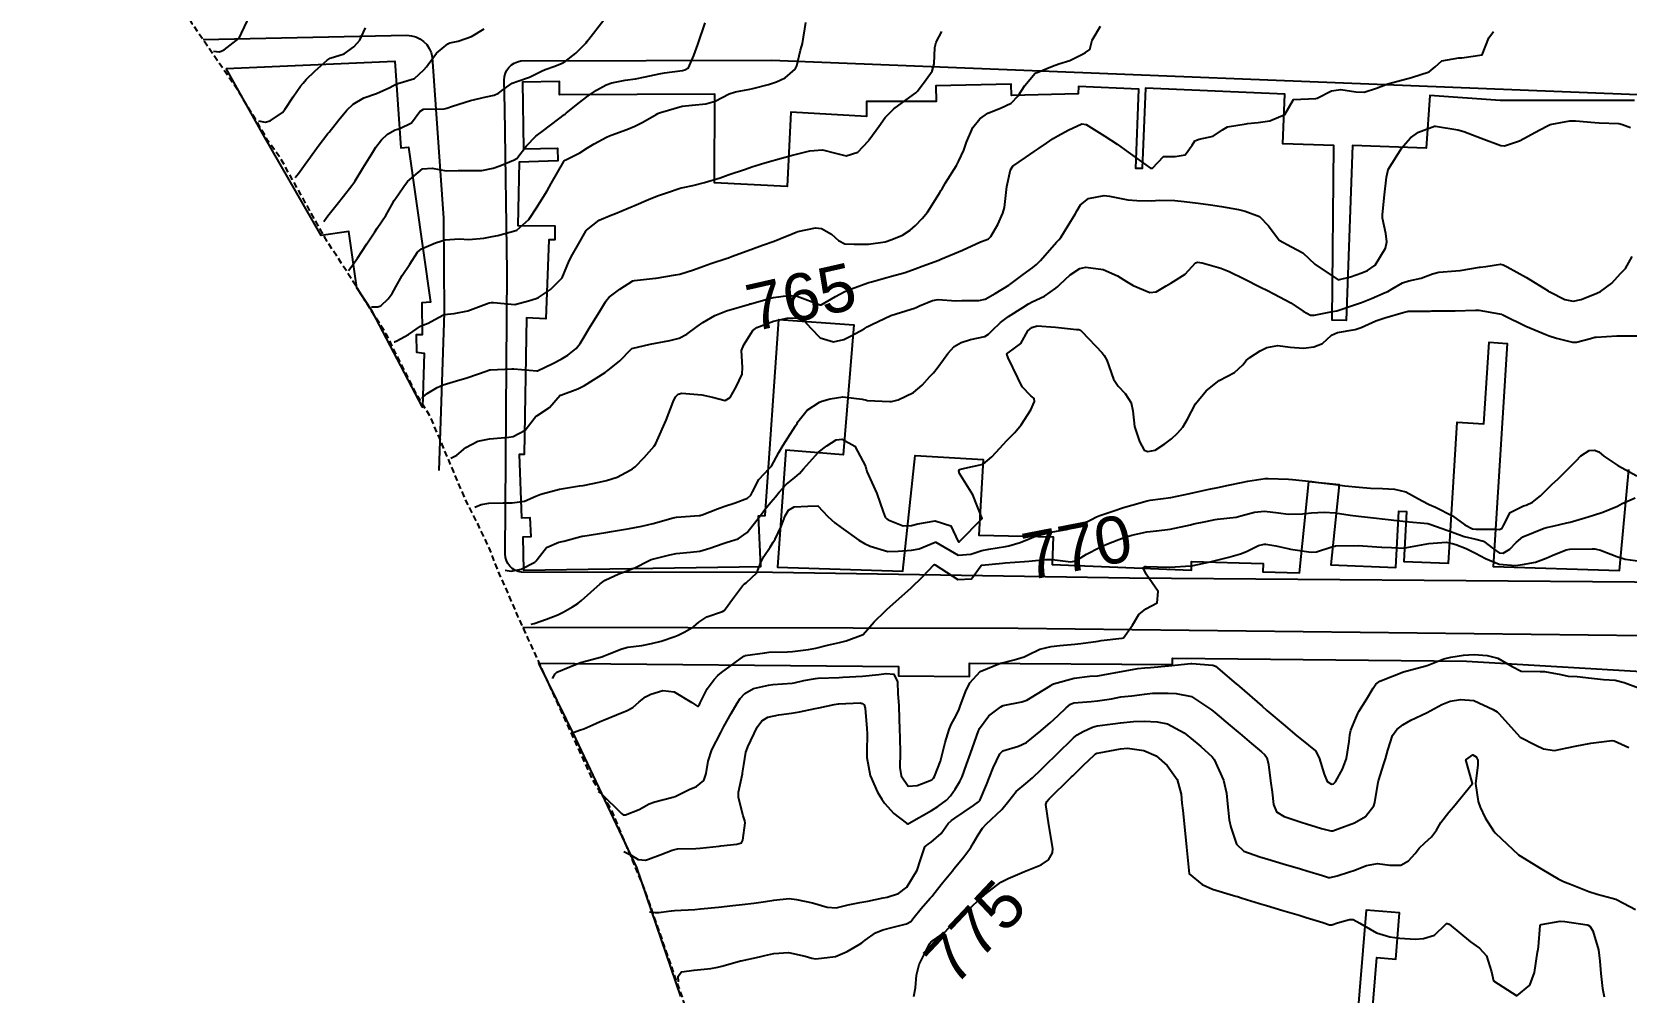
# Model space of a CAD drawing. Header units: metres. Extents: x 318500 to 325275, y 7408834 to 7428799.
# Drawn here: x 321000 to 321135.6, y 7409181.8 to 7409263.5 of the extents above; entities that cross this region are included whole.
import ezdxf
from ezdxf.enums import TextEntityAlignment as Align

# ---------------------------------------------------------------- set-up
doc = ezdxf.new("R2010")
doc.units = ezdxf.units.M
doc.header["$MEASUREMENT"] = 0
doc.linetypes.add('DASHED', pattern=[0.75, 0.5, -0.25])
for name, color, linetype in [('Cotas', 45, 'Continuous'), ('Curvas de Nivel 1m', 11, 'Continuous'), ('Curvas de Nivel 5m', 15, 'Continuous'), ('Edificações', 30, 'Continuous'), ('Vias Primárias', 230, 'Continuous')]:
    doc.layers.add(name, color=color, linetype=linetype)
doc.layers.add('Área', color=255, linetype='DASHED', plot=False)
doc.styles.add('ARIAL', font='arial.ttf')

msp = doc.modelspace()

# ---------------------------------------------------------------- linework, layer by layer
at = {"layer": 'Curvas de Nivel 1m', "flags": 128}
for points, elevation in [([(321015.45, 7409261.83), (321015.96, 7409261.77), (321016.36, 7409261.95), (321017.39, 7409262.74), (321017.5, 7409262.82), (321017.62, 7409262.93), (321017.84, 7409263.37), (321018.56, 7409264.91)], 757), ([(321026.94, 7409243.17), (321027.13, 7409243.43), (321027.7, 7409244.23), (321028.07, 7409244.78), (321028.49, 7409245.44), (321029.17, 7409246.46), (321029.38, 7409246.77), (321030.1, 7409247.84), (321030.61, 7409248.75), (321030.83, 7409249.12), (321031.21, 7409249.69), (321031.64, 7409250.31), (321031.94, 7409250.73), (321033.24, 7409251.83), (321034.06, 7409251.88), (321035.24, 7409251.65), (321036.25, 7409251.69), (321037.24, 7409251.68), (321038.27, 7409251.67), (321039.24, 7409251.89), (321039.8, 7409252.07), (321041.12, 7409252.61), (321041.21, 7409252.66), (321041.25, 7409252.69), (321042.08, 7409253.79), (321042.86, 7409254.59), (321043.09, 7409254.77), (321043.29, 7409254.91), (321044.23, 7409255.63), (321045.31, 7409256.43), (321045.38, 7409256.48), (321045.46, 7409256.55), (321046.48, 7409257.38), (321047.32, 7409258.02), (321048.03, 7409258.52), (321048.86, 7409258.98), (321049.34, 7409259.14), (321050.47, 7409259.36), (321051.35, 7409259.49), (321052.17, 7409259.64), (321053.35, 7409259.89), (321053.82, 7409259.98), (321055.36, 7409260.2), (321055.54, 7409260.24), (321055.86, 7409260.41), (321056.32, 7409261.46), (321056.66, 7409262.4), (321057.27, 7409264.25)], 761), ([(321028.88, 7409240.08), (321029.43, 7409240.07), (321029.68, 7409240.17), (321030.3, 7409240.75), (321030.64, 7409241.2), (321031.11, 7409242.04), (321031.36, 7409242.5), (321031.51, 7409242.73), (321032.16, 7409243.7), (321032.81, 7409244.72), (321033.15, 7409245.01), (321034.34, 7409245.51), (321035.16, 7409245.78), (321036.36, 7409245.87), (321037.16, 7409245.81), (321038.44, 7409245.92), (321039.16, 7409246.06), (321039.63, 7409246.16), (321041.17, 7409246.57), (321041.25, 7409246.61), (321042.27, 7409247.5), (321042.99, 7409248.58), (321043.06, 7409248.72), (321043.21, 7409248.96), (321043.83, 7409249.96), (321044.18, 7409250.57), (321045.25, 7409252.45), (321045.29, 7409252.51), (321045.36, 7409252.55), (321046.62, 7409253.18), (321047.27, 7409253.6), (321047.84, 7409253.96), (321048.89, 7409254.51), (321049.15, 7409254.63), (321049.28, 7409254.68), (321050.61, 7409255.16), (321051.29, 7409255.44), (321051.98, 7409255.78), (321053.12, 7409256.45), (321053.24, 7409256.52), (321053.31, 7409256.55), (321053.48, 7409256.61), (321055.32, 7409257.14), (321056.16, 7409257.25), (321057.32, 7409257.34), (321058.14, 7409257.57), (321059.33, 7409258.19), (321059.85, 7409258.36), (321061.08, 7409258.6), (321061.33, 7409258.65), (321062.66, 7409259), (321063.34, 7409259.22), (321064.08, 7409259.57), (321064.92, 7409260.29), (321065.07, 7409260.59), (321065.38, 7409261.92), (321065.47, 7409262.2), (321065.5, 7409262.29), (321065.57, 7409262.47), (321065.83, 7409264.28)], 762), ([(321033.19, 7409232.29), (321033.28, 7409232.42), (321033.64, 7409232.7), (321034.47, 7409233.22), (321035, 7409233.45), (321036.11, 7409233.79), (321037, 7409234.05), (321038.74, 7409234.63), (321038.94, 7409234.71), (321039.01, 7409234.72), (321040.82, 7409234.8), (321041.01, 7409234.8), (321042.97, 7409234.62), (321043.01, 7409234.63), (321044.33, 7409235.25), (321045.03, 7409235.62), (321045.6, 7409235.97), (321046.3, 7409236.54), (321046.63, 7409236.95), (321047.06, 7409237.66), (321047.39, 7409238.2), (321047.58, 7409238.52), (321048.36, 7409239.79), (321048.79, 7409240.5), (321048.91, 7409240.68), (321049.1, 7409240.89), (321050.01, 7409241.58), (321051.12, 7409242.28), (321051.26, 7409242.33), (321052.54, 7409242.46), (321053.06, 7409242.51), (321053.12, 7409242.52), (321054.76, 7409242.79), (321055.13, 7409242.87), (321056.29, 7409243.24), (321057.14, 7409243.54), (321057.76, 7409243.76), (321059.15, 7409244.23), (321059.25, 7409244.26), (321059.53, 7409244.36), (321061.16, 7409244.96), (321062.15, 7409245.32), (321063.16, 7409245.67), (321063.62, 7409245.85), (321064.68, 7409246.29), (321065.02, 7409246.44), (321065.17, 7409246.48), (321066.65, 7409246.8), (321067.18, 7409246.75), (321068.02, 7409246.25), (321068.63, 7409245.71), (321069.16, 7409245.44), (321069.96, 7409245.42), (321071.16, 7409245.41), (321072.59, 7409245.62), (321073.17, 7409245.8), (321074.05, 7409246.17), (321074.73, 7409246.6), (321075.18, 7409247.01), (321075.75, 7409247.59), (321076.18, 7409248.14), (321076.58, 7409248.76), (321077.23, 7409249.8), (321077.35, 7409250), (321077.43, 7409250.13), (321077.73, 7409250.62), (321078.65, 7409252.11), (321078.86, 7409252.5), (321079.27, 7409253.42), (321079.45, 7409253.92), (321079.51, 7409254.1), (321080.04, 7409255.34), (321080.64, 7409256.08), (321081.31, 7409256.56), (321082.39, 7409256.99), (321083.32, 7409257.41), (321083.89, 7409258.04), (321084.47, 7409258.9), (321085.36, 7409259.96), (321085.4, 7409259.98), (321085.52, 7409260.02), (321086.82, 7409260.55), (321087.37, 7409260.74), (321088.31, 7409261.04), (321089.38, 7409261.58), (321089.63, 7409261.72), (321089.99, 7409261.96), (321090.21, 7409262.77), (321090.91, 7409263.95)], 764), ([(321019.29, 7409255.9), (321019.85, 7409255.78), (321020.27, 7409255.91), (321021.31, 7409256.62), (321021.43, 7409256.75), (321021.51, 7409256.87), (321022.22, 7409257.96), (321022.86, 7409258.85), (321023.07, 7409259.12), (321023.34, 7409259.41), (321024.06, 7409260.13), (321024.86, 7409260.83), (321025.12, 7409261.07), (321025.37, 7409261.23), (321026.56, 7409261.61), (321027.38, 7409262.19), (321027.67, 7409262.51), (321027.89, 7409262.78), (321028.37, 7409263.82)], 758), ([(321022.41, 7409251.08), (321022.67, 7409251.42), (321023.24, 7409252.21), (321023.7, 7409252.84), (321024.36, 7409253.74), (321025.18, 7409254.82), (321025.22, 7409254.88), (321025.28, 7409254.95), (321026.12, 7409255.98), (321026.8, 7409256.8), (321027.32, 7409257.32), (321028.25, 7409257.85), (321029.32, 7409258.22), (321030.45, 7409258.75), (321031.02, 7409259.06), (321031.34, 7409259.14), (321032.56, 7409259.5), (321033.35, 7409260.23), (321033.56, 7409260.51), (321033.7, 7409260.71), (321034.42, 7409261.66), (321035.39, 7409262.46), (321035.55, 7409262.53), (321036.27, 7409262.68), (321037.39, 7409263.07), (321038.48, 7409263.73)], 759), ([(321030.81, 7409237.1), (321030.86, 7409237.1), (321031.05, 7409237.19), (321032.05, 7409237.73), (321033.07, 7409238.42), (321033.25, 7409238.52), (321033.71, 7409238.7), (321034.6, 7409239.17), (321035.08, 7409239.42), (321035.92, 7409239.52), (321037.08, 7409239.73), (321038.89, 7409240.43), (321039.09, 7409240.46), (321039.28, 7409240.44), (321041.09, 7409240.28), (321042.26, 7409240.59), (321042.89, 7409240.79), (321043.09, 7409240.87), (321044.11, 7409241.56), (321045.12, 7409242.55), (321045.7, 7409243.99), (321045.98, 7409244.54), (321046.41, 7409245.28), (321047.12, 7409246.53), (321047.14, 7409246.56), (321047.17, 7409246.61), (321048.25, 7409247.45), (321049.19, 7409247.86), (321049.66, 7409248.03), (321050.74, 7409248.48), (321051.06, 7409248.62), (321051.2, 7409248.68), (321052.45, 7409249.22), (321053.22, 7409249.52), (321053.91, 7409249.75), (321055.23, 7409250.19), (321055.41, 7409250.24), (321056.23, 7409250.4), (321057.23, 7409250.65), (321058.55, 7409251.06), (321059.24, 7409251.3), (321060.7, 7409251.8), (321061.25, 7409251.98), (321062.36, 7409252.32), (321063.05, 7409252.52), (321063.25, 7409252.58), (321064.6, 7409252.96), (321065.26, 7409253.13), (321066.18, 7409253.36), (321067.27, 7409253.45), (321068.35, 7409253.16), (321069.26, 7409252.93), (321070.25, 7409253.23), (321071.18, 7409254.21), (321071.22, 7409254.27), (321071.28, 7409254.36), (321072.06, 7409255.43), (321072.6, 7409256.19), (321073.32, 7409256.92), (321075.01, 7409258.15), (321075.2, 7409258.29), (321075.33, 7409258.44), (321076.08, 7409259.41), (321076.58, 7409260.14), (321076.75, 7409260.76), (321076.81, 7409262.14), (321076.93, 7409262.6), (321077.4, 7409263.5)], 763), ([(321037.68, 7409223.02), (321038.23, 7409223.27), (321038.86, 7409223.38), (321040.08, 7409223.4), (321040.86, 7409223.4), (321041.92, 7409223.54), (321042.87, 7409223.96), (321043.3, 7409224.15), (321044.88, 7409224.55), (321046.58, 7409224.84), (321046.89, 7409224.88), (321048.25, 7409225.15), (321048.89, 7409225.3), (321049.8, 7409225.59), (321050.91, 7409226.17), (321051.09, 7409226.29), (321051.31, 7409226.47), (321052.1, 7409227.27), (321052.93, 7409228.21), (321053.07, 7409228.45), (321053.19, 7409228.7), (321053.96, 7409230.44), (321054.55, 7409231.99), (321054.76, 7409232.42), (321054.99, 7409232.65), (321055.3, 7409232.73), (321056.99, 7409232.6), (321057.91, 7409232.38), (321058.99, 7409232.1), (321059.39, 7409232.36), (321059.9, 7409233.26), (321060.41, 7409234.35), (321060.45, 7409234.91), (321060.36, 7409236.35), (321060.56, 7409236.84), (321061.06, 7409237.6), (321061.33, 7409238.07), (321061.66, 7409238.33), (321063.08, 7409238.87), (321064.26, 7409239.12), (321065.08, 7409239.15), (321065.7, 7409238.9), (321066.26, 7409238.27), (321067.06, 7409237.44), (321068.18, 7409237.11), (321069.06, 7409237.3), (321069.69, 7409237.6), (321070.79, 7409238.21), (321070.97, 7409238.31), (321071.07, 7409238.37), (321071.45, 7409238.58), (321073.08, 7409239.35), (321074.81, 7409239.88), (321075.09, 7409239.95), (321075.23, 7409240.01), (321075.51, 7409240.15), (321076.61, 7409240.62), (321077.1, 7409240.7), (321078.61, 7409240.6), (321079.1, 7409240.61), (321080.56, 7409240.62), (321081.1, 7409240.73), (321081.95, 7409241.22), (321083.12, 7409241.92), (321083.2, 7409241.97), (321083.32, 7409242.05), (321084.34, 7409242.82), (321085.14, 7409243.42), (321085.47, 7409243.69), (321085.79, 7409244.01), (321087.17, 7409245.58), (321087.37, 7409245.79), (321087.54, 7409245.99), (321088.15, 7409247.01), (321088.74, 7409247.97), (321088.91, 7409248.27), (321089.21, 7409248.77), (321089.89, 7409249.29), (321091.22, 7409249.55), (321091.66, 7409249.5), (321093.22, 7409249.19), (321093.99, 7409249.13), (321095.22, 7409249.11), (321095.95, 7409249.15), (321097.22, 7409249.12), (321098.03, 7409249.03), (321099.22, 7409248.9), (321100.27, 7409248.76), (321101.21, 7409248.61), (321102.64, 7409248.35), (321103.21, 7409248.23), (321104.43, 7409247.76), (321105.19, 7409246.97), (321106.1, 7409245.74), (321107.16, 7409245.18), (321108.11, 7409244.67), (321109.15, 7409243.7), (321111.13, 7409242.38), (321112.17, 7409242.62), (321113.14, 7409242.97), (321113.62, 7409243.17), (321114.28, 7409243.63), (321115.16, 7409245.08), (321115.26, 7409245.62), (321115.18, 7409246.31), (321114.9, 7409247.62), (321114.89, 7409247.94), (321115.07, 7409249.62), (321115.24, 7409251.11), (321115.34, 7409251.62), (321115.39, 7409251.76), (321116.55, 7409253.6), (321116.87, 7409254.01), (321117.29, 7409254.45), (321117.95, 7409254.93), (321119.31, 7409255.45), (321119.41, 7409255.46), (321121.3, 7409255.15), (321121.83, 7409255), (321123.29, 7409254.44), (321124.97, 7409253.8), (321125.28, 7409253.78), (321126.56, 7409254.2), (321127.3, 7409254.59), (321127.85, 7409254.9), (321128.87, 7409255.44), (321129.16, 7409255.58), (321129.31, 7409255.63), (321130.84, 7409255.89), (321131.32, 7409255.9), (321132.95, 7409255.75), (321133.32, 7409255.72), (321135, 7409255.67), (321135.31, 7409255.59), (321135.99, 7409255.34)], 766), ([(321040.25, 7409217.68), (321040.78, 7409217.6), (321041.63, 7409217.75), (321042.8, 7409218.35), (321042.91, 7409218.46), (321042.98, 7409218.58), (321043.79, 7409219.59), (321044.82, 7409220.04), (321045.24, 7409220.13), (321046.69, 7409220.53), (321046.8, 7409220.56), (321046.83, 7409220.56), (321046.87, 7409220.57), (321048.83, 7409220.89), (321049.31, 7409220.97), (321050.84, 7409221.23), (321051.89, 7409221.41), (321052.84, 7409221.63), (321054.56, 7409222.13), (321054.85, 7409222.19), (321056.78, 7409222.33), (321056.85, 7409222.33), (321056.9, 7409222.34), (321057.03, 7409222.39), (321058.33, 7409222.9), (321058.86, 7409223.09), (321059.82, 7409223.4), (321060.87, 7409223.8), (321061.15, 7409224.06), (321061.31, 7409224.33), (321061.85, 7409225.38), (321062.73, 7409226.31), (321062.91, 7409226.53), (321063.55, 7409227.68), (321063.92, 7409228.3), (321064.3, 7409228.94), (321064.95, 7409229.95), (321065.09, 7409230.16), (321065.17, 7409230.29), (321065.96, 7409231.29), (321066.99, 7409231.97), (321067.19, 7409232.05), (321067.92, 7409232.25), (321068.99, 7409232.41), (321070.63, 7409232.21), (321070.99, 7409232.13), (321071.07, 7409232.12), (321072.99, 7409232.03), (321073.13, 7409232.03), (321073.69, 7409232.17), (321075, 7409232.79), (321075.73, 7409233.42), (321076.4, 7409234.14), (321076.69, 7409234.46), (321077.02, 7409234.87), (321077.55, 7409235.61), (321077.91, 7409236.12), (321078.47, 7409236.69), (321079.05, 7409237.04), (321079.85, 7409237.3), (321081.06, 7409237.54), (321081.38, 7409237.75), (321081.68, 7409238.06), (321082.4, 7409238.74), (321083.08, 7409239.25), (321084.29, 7409240.03), (321084.78, 7409240.33), (321085.1, 7409240.49), (321086.13, 7409240.98), (321087.12, 7409241.68), (321087.28, 7409241.82), (321087.46, 7409241.99), (321088.32, 7409242.79), (321089.14, 7409243.33), (321089.65, 7409243.45), (321091.14, 7409243.26), (321092.34, 7409242.71), (321093.12, 7409242.23), (321093.69, 7409241.9), (321095.11, 7409241.29), (321095.63, 7409241.36), (321096.5, 7409241.87), (321096.89, 7409242.1), (321097.13, 7409242.23), (321098.11, 7409242.87), (321099, 7409243.83), (321099.15, 7409243.89), (321099.56, 7409243.83), (321101.14, 7409243.37), (321101.86, 7409243.08), (321103.13, 7409242.45), (321104.52, 7409241.76), (321105.12, 7409241.46), (321105.66, 7409241.19), (321107.1, 7409240.41), (321108.16, 7409239.71), (321108.76, 7409239.38), (321109.09, 7409239.37), (321110.65, 7409239.68), (321111.01, 7409239.75), (321111.09, 7409239.77), (321112.51, 7409240.24), (321113.1, 7409240.45), (321113.96, 7409240.79), (321115.12, 7409241.29), (321115.34, 7409241.39), (321115.71, 7409241.61), (321116.59, 7409242.13), (321117.13, 7409242.3), (321118.19, 7409242.53), (321119.14, 7409242.89), (321119.68, 7409243.03), (321121.14, 7409243.14), (321121.5, 7409243.18), (321123.15, 7409243.44), (321123.22, 7409243.44), (321123.7, 7409243.5), (321124.95, 7409243.7), (321125.15, 7409243.65), (321125.49, 7409243.48), (321127.14, 7409242.56), (321128.99, 7409241.43), (321129.06, 7409241.38), (321129.12, 7409241.35), (321130.4, 7409240.7), (321131.11, 7409240.56), (321131.8, 7409240.71), (321133.12, 7409241.24), (321133.43, 7409241.38), (321134.41, 7409242.08), (321135.14, 7409242.91), (321135.36, 7409243.14), (321135.57, 7409243.34), (321136.13, 7409244.37)], 767), ([(321042.48, 7409213.07), (321042.73, 7409213.14), (321043.79, 7409213.51), (321044.74, 7409213.88), (321045.2, 7409214.09), (321045.99, 7409214.54), (321046.44, 7409214.84), (321046.76, 7409215.09), (321048.35, 7409216.51), (321048.58, 7409216.69), (321048.77, 7409216.82), (321049.92, 7409217.35), (321050.79, 7409217.66), (321051.36, 7409217.9), (321052.39, 7409218.45), (321052.69, 7409218.57), (321052.8, 7409218.6), (321054.26, 7409218.98), (321054.81, 7409219.09), (321056.02, 7409219.19), (321056.81, 7409219.3), (321057.66, 7409219.54), (321058.82, 7409219.93), (321059.15, 7409220.04), (321060.07, 7409220.35), (321060.84, 7409220.87), (321061.97, 7409222.32), (321062.34, 7409222.83), (321062.87, 7409223.47), (321063.26, 7409223.92), (321063.58, 7409224.3), (321064.19, 7409224.99), (321064.9, 7409225.57), (321065.3, 7409225.89), (321065.63, 7409226.28), (321066.92, 7409227.7), (321067.63, 7409228.25), (321068.42, 7409228.76), (321068.94, 7409228.83), (321070.01, 7409228.22), (321070.91, 7409226.51), (321070.98, 7409226.27), (321070.99, 7409226.21), (321071.04, 7409226.07), (321071.87, 7409224.2), (321072.41, 7409222.63), (321072.6, 7409222.18), (321072.72, 7409222.05), (321072.85, 7409221.96), (321074.13, 7409221.45), (321074.84, 7409221.46), (321075.37, 7409221.62), (321076.85, 7409221.87), (321078.17, 7409221.43), (321078.8, 7409220.1), (321078.83, 7409220.07), (321078.86, 7409220.07), (321078.92, 7409220.1), (321080.85, 7409222.07), (321080.05, 7409224.08), (321078.91, 7409225.9), (321078.86, 7409226.1), (321078.91, 7409226.23), (321079.1, 7409226.29), (321080.92, 7409226.7), (321081.67, 7409227.32), (321082.33, 7409228.06), (321082.63, 7409228.36), (321082.94, 7409228.69), (321083.61, 7409229.38), (321084.16, 7409230.03), (321084.98, 7409231.3), (321085.29, 7409232.02), (321085.26, 7409232.29), (321084.99, 7409232.5), (321084.25, 7409233.28), (321083.88, 7409234.04), (321083.04, 7409235.75), (321082.95, 7409236.05), (321082.97, 7409236.12), (321083.04, 7409236.17), (321084.14, 7409236.95), (321084.74, 7409238.03), (321085.07, 7409238.33), (321085.52, 7409238.46), (321087.07, 7409238.35), (321088.88, 7409238.16), (321089.07, 7409238.15), (321089.2, 7409238.1), (321089.33, 7409237.97), (321091.04, 7409236.15), (321091.22, 7409235.94), (321091.44, 7409235.53), (321092, 7409233.93), (321092.42, 7409233.33), (321093, 7409232.7), (321093.51, 7409231.9), (321093.65, 7409231.23), (321093.79, 7409229.9), (321094.23, 7409228.61), (321094.63, 7409227.89), (321094.93, 7409227.76), (321095.57, 7409227.88), (321096.39, 7409228.41), (321096.95, 7409228.86), (321097.47, 7409229.33), (321097.91, 7409229.85), (321098.3, 7409230.51), (321098.99, 7409231.83), (321099.9, 7409232.92), (321101.01, 7409233.81), (321102.31, 7409234.5), (321103.03, 7409235.13), (321103.31, 7409235.5), (321103.6, 7409235.77), (321104.49, 7409236.32), (321105.05, 7409236.62), (321106, 7409236.8), (321107.05, 7409236.65), (321108.19, 7409236.57), (321109.05, 7409236.67), (321109.79, 7409236.95), (321110.57, 7409237.68), (321111.07, 7409237.88), (321112.57, 7409238.16), (321113.08, 7409238.33), (321114.33, 7409238.88), (321115.09, 7409239.13), (321116.65, 7409239.6), (321116.99, 7409239.69), (321117.09, 7409239.7), (321118.94, 7409239.72), (321119.09, 7409239.73), (321120.9, 7409239.74), (321121.09, 7409239.74), (321122.82, 7409239.79), (321123.09, 7409239.78), (321124.85, 7409239.49), (321125.04, 7409239.44), (321125.09, 7409239.43), (321125.2, 7409239.38), (321127.08, 7409238.42), (321128.79, 7409237.71), (321129.07, 7409237.62), (321129.7, 7409237.42), (321131.07, 7409237.07), (321131.4, 7409237.06), (321132.58, 7409237.38), (321132.96, 7409237.49), (321133.07, 7409237.51), (321134.83, 7409237.6), (321135.07, 7409237.61), (321136.79, 7409237.61)], 768), ([(321044.3, 7409208.46), (321044.51, 7409208.86), (321044.67, 7409209), (321045.75, 7409209.46), (321046.68, 7409209.81), (321048.49, 7409210.3), (321048.69, 7409210.37), (321048.98, 7409210.5), (321050.18, 7409210.99), (321050.7, 7409211.12), (321051.9, 7409211.26), (321052.7, 7409211.42), (321053.52, 7409211.63), (321054.71, 7409212.04), (321054.98, 7409212.15), (321055.54, 7409212.41), (321056.27, 7409212.86), (321056.73, 7409213.25), (321057.43, 7409213.69), (321058.75, 7409214.16), (321058.88, 7409214.24), (321059.01, 7409214.37), (321059.61, 7409215.21), (321060.45, 7409216.34), (321060.61, 7409216.5), (321060.77, 7409216.6), (321061.68, 7409217.43), (321062.01, 7409218.32), (321062.28, 7409218.84), (321062.82, 7409219.64), (321063.07, 7409220.06), (321063.22, 7409220.31), (321063.75, 7409221.39), (321064.08, 7409222.3), (321064.37, 7409222.79), (321064.86, 7409223.06), (321066.01, 7409223.13), (321066.86, 7409223.15), (321067.72, 7409222.25), (321068.3, 7409221.69), (321068.84, 7409221.31), (321070.36, 7409220.21), (321070.83, 7409219.94), (321071.32, 7409219.71), (321072.82, 7409219.25), (321073.7, 7409219.28), (321074.82, 7409219.38), (321075.47, 7409219.5), (321076.83, 7409220.06), (321076.91, 7409220.04), (321078.81, 7409218.95), (321079.87, 7409219.03), (321080.82, 7409219.34), (321081.42, 7409219.46), (321082.82, 7409219.69), (321083.12, 7409219.75), (321084.07, 7409220.03), (321084.83, 7409220.35), (321085.38, 7409220.56), (321086.84, 7409220.93), (321088, 7409221.13), (321088.84, 7409221.37), (321090.08, 7409221.95), (321090.57, 7409222.22), (321090.86, 7409222.32), (321092.05, 7409222.73), (321092.87, 7409222.99), (321093.58, 7409223.19), (321094.88, 7409223.56), (321095.14, 7409223.62), (321096.88, 7409223.86), (321098.52, 7409224.2), (321098.89, 7409224.28), (321100.15, 7409224.55), (321100.89, 7409224.7), (321101.79, 7409224.89), (321102.9, 7409225.12), (321103.44, 7409225.23), (321104.91, 7409225.46), (321105.18, 7409225.47), (321106.91, 7409225.4), (321107.24, 7409225.39), (321108.9, 7409225.21), (321109.45, 7409225.14), (321110.9, 7409224.95), (321111.7, 7409224.86), (321112.9, 7409224.73), (321113.87, 7409224.66), (321114.89, 7409224.62), (321115.93, 7409224.57), (321116.89, 7409224.35), (321118.27, 7409223.57), (321118.88, 7409223.25), (321119.4, 7409223.03), (321120.86, 7409222.29), (321121.91, 7409221.52), (321122.54, 7409221.2), (321122.85, 7409221.15), (321124.53, 7409221.17), (321124.85, 7409221.14), (321125.07, 7409221.25), (321125.2, 7409221.48), (321125.77, 7409222.57), (321126.88, 7409223.15), (321127.12, 7409223.21), (321127.67, 7409223.45), (321128.34, 7409223.99), (321128.9, 7409224.56), (321129.34, 7409224.98), (321129.8, 7409225.42), (321130.92, 7409226.52), (321131.36, 7409226.96), (321131.78, 7409227.39), (321132.48, 7409227.85), (321132.94, 7409227.87), (321133.3, 7409227.73), (321133.74, 7409227.37), (321134.93, 7409226.57), (321136.53, 7409225.71)], 769), ([(321048.16, 7409198.85), (321048.46, 7409198.65), (321050.17, 7409196.98), (321050.31, 7409196.86), (321050.51, 7409196.86), (321051.65, 7409197.32), (321052.52, 7409197.78), (321052.99, 7409197.97), (321054.53, 7409198.35), (321054.72, 7409198.42), (321055.92, 7409199.02), (321056.54, 7409199.27), (321057.15, 7409199.78), (321057.36, 7409200.38), (321057.53, 7409201.42), (321057.83, 7409202.37), (321058.6, 7409203.85), (321058.78, 7409204.19), (321058.87, 7409204.36), (321059.5, 7409205.48), (321060, 7409206.35), (321060.25, 7409206.74), (321060.65, 7409207.18), (321061.39, 7409207.6), (321062.66, 7409207.9), (321063.03, 7409207.94), (321064.67, 7409208.06), (321064.85, 7409208.09), (321065.66, 7409208.27), (321066.67, 7409208.46), (321066.9, 7409208.49), (321068.67, 7409208.54), (321069, 7409208.56), (321070.67, 7409208.65), (321072.06, 7409208.8), (321072.68, 7409208.89), (321073.32, 7409208.82), (321073.63, 7409208.17), (321073.68, 7409207.14), (321073.74, 7409206.16), (321073.78, 7409205), (321073.81, 7409204.16), (321073.83, 7409203.39), (321073.86, 7409202.16), (321073.84, 7409200.89), (321073.94, 7409200.16), (321074.55, 7409199.28), (321075.32, 7409199.36), (321076.56, 7409199.84), (321076.71, 7409199.96), (321076.8, 7409200.12), (321077.29, 7409201.41), (321077.48, 7409202.11), (321077.69, 7409203.02), (321078.02, 7409204.11), (321078.19, 7409204.53), (321078.63, 7409205.31), (321078.88, 7409205.85), (321078.96, 7409206.1), (321079.42, 7409207.33), (321079.8, 7409208.08), (321080.68, 7409209.05), (321082.4, 7409209.76), (321082.69, 7409209.82), (321082.87, 7409209.86), (321083.57, 7409210.03), (321084.42, 7409210.3), (321084.7, 7409210.43), (321085.76, 7409210.95), (321086.71, 7409211.17), (321087.44, 7409211.25), (321088.71, 7409211.37), (321089.24, 7409211.42), (321090.72, 7409211.64), (321090.97, 7409211.68), (321092.72, 7409211.88), (321092.75, 7409211.88), (321092.86, 7409211.91), (321093.64, 7409212.99), (321094.16, 7409213.89), (321094.75, 7409214.37), (321095.74, 7409214.89), (321095.8, 7409215.87), (321094.79, 7409217.32), (321094.53, 7409217.88), (321094.7, 7409217.98), (321094.8, 7409217.99), (321096.73, 7409217.93), (321096.8, 7409217.93), (321098.6, 7409218.03), (321098.8, 7409218.06), (321100.25, 7409218.37), (321100.81, 7409218.53), (321101.82, 7409218.79), (321102.82, 7409219.05), (321103.33, 7409219.26), (321104.34, 7409219.76), (321104.83, 7409219.88), (321104.96, 7409219.88), (321105.82, 7409219.74), (321106.83, 7409219.52), (321107.07, 7409219.47), (321108.82, 7409219.19), (321109.29, 7409219.23), (321110.6, 7409219.67), (321110.83, 7409219.72), (321110.89, 7409219.73), (321112.83, 7409219.77), (321114.81, 7409219.64), (321114.83, 7409219.64), (321114.85, 7409219.64), (321115.67, 7409219.61), (321116.83, 7409219.55), (321116.86, 7409219.56), (321116.97, 7409219.59), (321118.83, 7409219.95), (321120.32, 7409220.06), (321120.83, 7409219.95), (321121.14, 7409219.85), (321122.01, 7409219.52), (321122.82, 7409219.11), (321123.65, 7409218.67), (321124.81, 7409218.19), (321126.21, 7409218.06), (321126.81, 7409218.16), (321127.9, 7409218.36), (321128.82, 7409218.7), (321129.32, 7409218.93), (321130.52, 7409219.4), (321130.83, 7409219.45), (321132.73, 7409219.48), (321132.83, 7409219.49), (321132.95, 7409219.5), (321133.45, 7409219.37), (321134.82, 7409218.84), (321135.54, 7409218.62), (321136.82, 7409218.45)], 771), ([(321050.35, 7409193.73), (321050.98, 7409193.41), (321051.59, 7409193.06), (321052.19, 7409192.99), (321052.46, 7409193.08), (321053.46, 7409193.44), (321054.47, 7409193.86), (321054.93, 7409193.96), (321056.47, 7409193.99), (321056.84, 7409194.02), (321058.48, 7409194.2), (321058.62, 7409194.22), (321059.97, 7409194.35), (321060.36, 7409194.46), (321060.49, 7409194.71), (321060.67, 7409196.17), (321060.65, 7409196.34), (321060.62, 7409196.44), (321060.51, 7409196.78), (321060.11, 7409198.34), (321060.1, 7409198.78), (321060.44, 7409200.34), (321060.46, 7409200.44), (321060.57, 7409201.12), (321060.74, 7409202.18), (321060.78, 7409202.34), (321060.9, 7409202.64), (321061.69, 7409204.32), (321062.09, 7409204.85), (321062.62, 7409205.15), (321063.55, 7409205.37), (321064.63, 7409205.51), (321065.29, 7409205.61), (321066.63, 7409205.89), (321066.94, 7409205.95), (321068.26, 7409206.24), (321068.58, 7409206.29), (321068.64, 7409206.3), (321070.47, 7409206.37), (321070.64, 7409206.34), (321070.81, 7409206.2), (321070.89, 7409205.94), (321071.04, 7409204.2), (321071.06, 7409203.74), (321071.03, 7409202.2), (321071.04, 7409201.74), (321071.32, 7409200.19), (321071.94, 7409198.78), (321072.3, 7409198.18), (321072.53, 7409197.85), (321073.32, 7409196.97), (321074.39, 7409196.15), (321074.51, 7409196.09), (321074.56, 7409196.1), (321074.63, 7409196.15), (321076.52, 7409197.21), (321077.08, 7409197.56), (321077.8, 7409198.11), (321078.16, 7409198.48), (321078.54, 7409199.05), (321078.95, 7409199.7), (321079.13, 7409200.09), (321079.52, 7409201.14), (321079.86, 7409202.08), (321080.54, 7409204), (321080.56, 7409204.07), (321080.58, 7409204.11), (321080.61, 7409204.19), (321081.42, 7409205.27), (321082.42, 7409206.04), (321082.56, 7409206.12), (321082.64, 7409206.15), (321084.22, 7409206.46), (321084.65, 7409206.62), (321085.51, 7409207.16), (321086.67, 7409207.87), (321086.74, 7409207.91), (321086.91, 7409207.99), (321088.68, 7409208.48), (321089.99, 7409208.64), (321090.68, 7409208.69), (321091.6, 7409208.85), (321092.68, 7409209.06), (321094.08, 7409209.29), (321094.68, 7409209.36), (321095.16, 7409209.4), (321096.69, 7409209.52), (321098.59, 7409209.73), (321098.69, 7409209.73), (321100.46, 7409209.58), (321100.69, 7409209.49), (321102.45, 7409208.01), (321102.67, 7409207.83), (321102.7, 7409207.81), (321102.73, 7409207.78), (321104.65, 7409206.11), (321105.07, 7409205.74), (321106.62, 7409204.42), (321107.43, 7409203.71), (321108.6, 7409202.78), (321109.19, 7409202.29), (321109.51, 7409201.69), (321109.94, 7409200.31), (321110.2, 7409199.68), (321110.56, 7409199.46), (321110.73, 7409199.49), (321110.9, 7409199.66), (321111.5, 7409200.73), (321111.83, 7409201.65), (321112.05, 7409203.09), (321112.11, 7409203.65), (321112.2, 7409204.06), (321112.63, 7409205.08), (321112.8, 7409205.48), (321112.87, 7409205.64), (321113.56, 7409206.72), (321114.1, 7409207.63), (321114.32, 7409207.97), (321114.68, 7409208.22), (321115.74, 7409208.66), (321116.68, 7409209.03), (321118.69, 7409209.56), (321120.11, 7409210.14), (321120.7, 7409210.28), (321121.78, 7409210.45), (321122.7, 7409210.49), (321123.8, 7409210.4), (321124.7, 7409210.17), (321125.94, 7409209.47), (321126.69, 7409209.09), (321128.3, 7409209.05), (321128.69, 7409209.06), (321130.06, 7409208.79), (321130.68, 7409208.66), (321131.46, 7409208.62), (321132.68, 7409208.48), (321133.7, 7409208.38), (321134.68, 7409208.3), (321135.46, 7409208.12), (321136.67, 7409207.65)], 772), ([(321052.54, 7409188.61), (321053.03, 7409188.54), (321053.34, 7409188.55), (321054.17, 7409188.65), (321054.4, 7409188.68), (321054.68, 7409188.7), (321056.4, 7409188.81), (321056.87, 7409188.85), (321058.41, 7409189), (321059.63, 7409189.13), (321060.41, 7409189.22), (321061.41, 7409189.33), (321062.42, 7409189.47), (321063.12, 7409189.6), (321064.42, 7409189.72), (321065.04, 7409189.66), (321066.42, 7409189.36), (321067.65, 7409189), (321068.41, 7409188.95), (321069.44, 7409189.19), (321070.42, 7409189.38), (321071.11, 7409189.51), (321072.42, 7409189.78), (321072.75, 7409189.85), (321073.73, 7409190.16), (321074.44, 7409190.69), (321075.31, 7409192.14), (321075.59, 7409193.01), (321075.97, 7409194.13), (321076.24, 7409194.37), (321076.49, 7409194.53), (321077.34, 7409195.27), (321077.96, 7409196.11), (321078.24, 7409196.37), (321078.51, 7409196.56), (321080.1, 7409197.65), (321080.53, 7409197.95), (321080.63, 7409198.07), (321081.21, 7409199.4), (321081.47, 7409200.06), (321081.78, 7409200.84), (321082.35, 7409202.04), (321082.59, 7409202.3), (321083.92, 7409202.7), (321084.6, 7409203), (321085.84, 7409204), (321086.25, 7409204.36), (321086.62, 7409204.67), (321087.3, 7409205.31), (321087.99, 7409205.97), (321088.35, 7409206.26), (321088.65, 7409206.37), (321090.1, 7409206.49), (321090.65, 7409206.54), (321091.84, 7409206.73), (321092.65, 7409206.88), (321093.56, 7409206.99), (321094.66, 7409207.13), (321095.33, 7409207.2), (321096.66, 7409207.21), (321097.34, 7409207.17), (321098.66, 7409206.91), (321100.36, 7409205.8), (321100.64, 7409205.57), (321101.94, 7409204.46), (321102.61, 7409203.9), (321102.75, 7409203.78), (321103.75, 7409202.92), (321104.59, 7409202.21), (321104.85, 7409202), (321105.05, 7409201.74), (321105.19, 7409201.13), (321105.38, 7409199.74), (321105.5, 7409198.78), (321105.63, 7409197.73), (321105.89, 7409197.1), (321106.52, 7409196.71), (321107.99, 7409196.23), (321108.51, 7409196.06), (321108.79, 7409195.97), (321109.71, 7409195.68), (321110.51, 7409195.48), (321110.68, 7409195.49), (321111.14, 7409195.66), (321112.52, 7409196.17), (321113.44, 7409196.72), (321114.15, 7409197.62), (321114.25, 7409197.91), (321114.53, 7409199.62), (321114.54, 7409199.64), (321114.56, 7409199.74), (321115.01, 7409201.19), (321115.14, 7409201.61), (321115.35, 7409202.36), (321115.76, 7409203.6), (321116.12, 7409204.1), (321116.62, 7409204.51), (321117.3, 7409204.91), (321118.64, 7409205.52), (321118.66, 7409205.53), (321118.71, 7409205.56), (321119.94, 7409206.25), (321120.65, 7409206.52), (321121.52, 7409206.67), (321122.66, 7409206.57), (321124.31, 7409205.82), (321124.64, 7409205.61), (321124.78, 7409205.48), (321126.61, 7409203.46), (321127.95, 7409202.79), (321128.6, 7409202.46), (321129.53, 7409202.34), (321130.6, 7409202.54), (321131.3, 7409202.7), (321132.61, 7409202.95), (321134.43, 7409203.18), (321134.61, 7409203.15), (321135.86, 7409202.59)], 773), ([(321055.02, 7409182.64), (321054.97, 7409183.12), (321055.25, 7409183.49), (321056.33, 7409183.64), (321057.76, 7409183.79), (321058.34, 7409183.9), (321058.7, 7409183.99), (321059.99, 7409184.34), (321060.27, 7409184.42), (321060.34, 7409184.43), (321061.89, 7409184.78), (321062.35, 7409184.88), (321063.12, 7409185.06), (321064.36, 7409185.15), (321065.79, 7409184.83), (321066.35, 7409184.65), (321066.7, 7409184.6), (321068.36, 7409184.79), (321069.37, 7409185.22), (321070.37, 7409185.81), (321070.6, 7409185.97), (321070.88, 7409186.19), (321071.76, 7409186.8), (321072.38, 7409187.06), (321073.26, 7409187.29), (321074.39, 7409187.57), (321074.76, 7409187.78), (321075.07, 7409188.14), (321075.65, 7409188.89), (321076.42, 7409189.75), (321076.6, 7409189.94), (321076.74, 7409190.12), (321077.48, 7409191.06), (321078.32, 7409192.1), (321078.38, 7409192.17), (321078.45, 7409192.28), (321079.28, 7409193.28), (321079.87, 7409194.08), (321080.1, 7409194.46), (321080.5, 7409195.16), (321080.86, 7409195.71), (321081.18, 7409196.06), (321082.52, 7409197.31), (321083.12, 7409198.03), (321083.74, 7409198.83), (321084.55, 7409199.53), (321085.12, 7409200.01), (321085.85, 7409200.72), (321086.58, 7409201.42), (321086.87, 7409201.7), (321087.16, 7409201.98), (321088.6, 7409203.41), (321088.91, 7409203.65), (321089.44, 7409203.95), (321090.24, 7409204.32), (321090.62, 7409204.42), (321091.95, 7409204.59), (321092.62, 7409204.68), (321093.72, 7409204.8), (321094.62, 7409204.81), (321095.73, 7409204.76), (321096.62, 7409204.6), (321098.02, 7409203.84), (321098.35, 7409203.58), (321098.61, 7409203.36), (321099.44, 7409202.66), (321100.4, 7409201.8), (321100.59, 7409201.56), (321101.38, 7409199.79), (321101.63, 7409198.7), (321101.72, 7409197.79), (321101.86, 7409196.44), (321101.99, 7409195.79), (321102.49, 7409194.35), (321103.09, 7409193.77), (321104.47, 7409193.28), (321105.13, 7409193.08), (321106.46, 7409192.68), (321107.91, 7409192.26), (321108.46, 7409192.09), (321109.78, 7409191.68), (321110.29, 7409191.52), (321110.45, 7409191.51), (321111.04, 7409191.66), (321112.1, 7409192), (321112.46, 7409192.13), (321113.55, 7409192.54), (321114.47, 7409192.7), (321115.51, 7409192.56), (321116.46, 7409192.57), (321117.11, 7409192.94), (321117.68, 7409193.57), (321118.03, 7409194.03), (321118.49, 7409194.46), (321119.07, 7409194.99), (321119.49, 7409195.55), (321119.87, 7409196.19), (321120.53, 7409197.08), (321120.93, 7409197.53), (321122.56, 7409199.51), (321121.99, 7409201.52), (321122.59, 7409201.96), (321122.87, 7409201.79), (321123.01, 7409201.5), (321123.02, 7409201.07), (321122.8, 7409199.51), (321123.03, 7409197.99), (321123.2, 7409197.5), (321123.64, 7409196.61), (321124.35, 7409195.48), (321124.51, 7409195.3), (321126.48, 7409193.46), (321128.46, 7409192.24), (321129.84, 7409191.41), (321130.25, 7409191.2), (321130.45, 7409191.12), (321130.88, 7409190.96), (321132.44, 7409190.34), (321133.16, 7409190.09), (321134.43, 7409189.76), (321134.76, 7409189.67), (321135.4, 7409189.34), (321136.42, 7409188.81)], 774)]:
    msp.add_lwpolyline(points, dxfattribs=dict(at, elevation=elevation))
at = {"layer": 'Curvas de Nivel 5m', "flags": 128}
for points, elevation in [([(321024.83, 7409247.34), (321024.88, 7409247.41), (321025.19, 7409247.82), (321025.62, 7409248.39), (321025.96, 7409248.81), (321026.52, 7409249.49), (321027.22, 7409250.39), (321027.39, 7409250.63), (321027.49, 7409250.79), (321028.15, 7409251.87), (321028.72, 7409252.78), (321028.92, 7409253.1), (321029.26, 7409253.66), (321029.74, 7409254.3), (321030.24, 7409254.76), (321030.9, 7409255.13), (321031.29, 7409255.25), (321032.3, 7409255.72), (321032.99, 7409256.71), (321033.31, 7409256.9), (321035.07, 7409256.93), (321035.31, 7409256.97), (321035.79, 7409257.16), (321037.32, 7409257.64), (321038.64, 7409257.96), (321039.32, 7409258.1), (321039.69, 7409258.27), (321040.17, 7409258.62), (321040.86, 7409259.1), (321041.34, 7409259.28), (321042.33, 7409259.61), (321043.35, 7409260.12), (321043.67, 7409260.27), (321044.5, 7409260.56), (321045.11, 7409260.81), (321045.37, 7409260.95), (321046.27, 7409261.65), (321047.14, 7409262.53), (321047.25, 7409262.67), (321047.39, 7409262.86), (321048.65, 7409264.51)], 760), ([(321035.65, 7409227.21), (321036.14, 7409227.45), (321036.92, 7409228.1), (321037.95, 7409228.64), (321038.93, 7409228.84), (321040.57, 7409228.98), (321040.94, 7409229.04), (321041.96, 7409229.57), (321042.73, 7409230.58), (321042.84, 7409230.71), (321042.96, 7409230.79), (321044.02, 7409231.51), (321044.95, 7409232.55), (321044.99, 7409232.57), (321046.44, 7409233.1), (321047, 7409233.38), (321048.78, 7409234.5), (321048.92, 7409234.59), (321049.01, 7409234.66), (321050.03, 7409235.48), (321050.99, 7409236.47), (321051.01, 7409236.5), (321051.04, 7409236.52), (321052.59, 7409236.91), (321053.05, 7409236.98), (321054.28, 7409237.2), (321055.06, 7409237.42), (321055.72, 7409237.75), (321056.59, 7409238.4), (321057.07, 7409238.75), (321058.1, 7409239.35), (321059.08, 7409239.73), (321061.06, 7409240.31), (321061.09, 7409240.32), (321061.17, 7409240.34), (321062.65, 7409240.77), (321063.1, 7409240.86), (321064.34, 7409241.05), (321065.1, 7409240.98), (321067.05, 7409240.26), (321067.07, 7409240.24), (321067.09, 7409240.24), (321067.15, 7409240.26), (321068.37, 7409240.97), (321069.11, 7409241.34), (321069.73, 7409241.6), (321071.12, 7409242.11), (321071.19, 7409242.14), (321071.42, 7409242.21), (321072.73, 7409242.58), (321073.13, 7409242.68), (321074.29, 7409243), (321075.14, 7409243.3), (321075.75, 7409243.54), (321077.15, 7409244.06), (321077.2, 7409244.08), (321077.32, 7409244.13), (321079.16, 7409244.89), (321080.69, 7409245.6), (321081.17, 7409245.78), (321081.37, 7409245.86), (321081.57, 7409246.07), (321082.16, 7409247.09), (321082.6, 7409248.06), (321082.73, 7409248.53), (321082.91, 7409250.05), (321082.95, 7409250.33), (321083.25, 7409251.73), (321083.45, 7409252.05), (321084.52, 7409252.78), (321085.27, 7409253.3), (321085.7, 7409253.59), (321086.32, 7409254), (321086.89, 7409254.39), (321087.29, 7409254.62), (321088.17, 7409255.11), (321089.31, 7409255.64), (321089.69, 7409255.58), (321091.29, 7409254.61), (321092.32, 7409253.92), (321093.27, 7409253.25), (321095.15, 7409251.89), (321095.25, 7409251.87), (321095.34, 7409251.89), (321096.27, 7409252.87), (321097.27, 7409252.87), (321098.12, 7409253), (321098.71, 7409253.84), (321098.92, 7409254.2), (321099.29, 7409254.33), (321100.5, 7409254.61), (321101.3, 7409255.15), (321101.71, 7409255.39), (321103.31, 7409255.65), (321103.42, 7409255.67), (321104.31, 7409255.76), (321105.31, 7409255.89), (321106.6, 7409256.45), (321107.33, 7409257.73), (321109.23, 7409257.8), (321109.33, 7409257.83), (321110.57, 7409258.46), (321111.34, 7409258.56), (321112.64, 7409258.37), (321113.35, 7409258.35), (321114.4, 7409258.69), (321115.35, 7409259.05), (321117.36, 7409259.59), (321118.88, 7409260.06), (321119.37, 7409260.5), (321119.94, 7409261), (321121.39, 7409261.26), (321121.65, 7409261.27), (321123.39, 7409261.51), (321123.95, 7409262.97), (321124.35, 7409263.5)], 765), ([(321046.08, 7409203.83), (321046.14, 7409203.9), (321046.6, 7409204.06), (321046.95, 7409204.18), (321047.72, 7409204.51), (321048.33, 7409204.79), (321048.62, 7409204.91), (321049.74, 7409205.37), (321050.63, 7409205.72), (321051.11, 7409205.99), (321051.65, 7409206.46), (321052.21, 7409206.89), (321052.65, 7409207.11), (321053.67, 7409207.42), (321054.65, 7409207.33), (321056.14, 7409206.4), (321056.64, 7409206.07), (321056.79, 7409206.23), (321056.86, 7409206.39), (321057.46, 7409207.58), (321058.05, 7409208.38), (321058.35, 7409208.7), (321058.68, 7409208.96), (321060.57, 7409210.34), (321060.64, 7409210.39), (321060.69, 7409210.4), (321062.36, 7409210.65), (321062.7, 7409210.68), (321064.27, 7409210.72), (321064.7, 7409210.75), (321066.06, 7409210.91), (321066.7, 7409211.03), (321067.67, 7409211.28), (321068.71, 7409211.52), (321069.27, 7409211.66), (321070.72, 7409212.2), (321071.65, 7409213.28), (321072.58, 7409214.18), (321072.75, 7409214.34), (321074.77, 7409216.15), (321075.79, 7409217.14), (321076.72, 7409218.13), (321076.79, 7409218.15), (321076.83, 7409218.13), (321078.78, 7409216.88), (321079.94, 7409216.93), (321080.76, 7409218.07), (321080.78, 7409218.09), (321080.8, 7409218.09), (321082.57, 7409218.27), (321082.8, 7409218.29), (321084.43, 7409218.4), (321084.81, 7409218.44), (321086.23, 7409218.58), (321086.81, 7409218.57), (321088.38, 7409218.39), (321088.81, 7409218.47), (321089.72, 7409219.04), (321090.83, 7409219.61), (321091.05, 7409219.71), (321091.59, 7409219.93), (321092.84, 7409220.41), (321093.58, 7409220.64), (321094.84, 7409220.92), (321095.68, 7409221.03), (321096.84, 7409221.17), (321098.55, 7409221.54), (321098.85, 7409221.61), (321099.86, 7409221.81), (321100.67, 7409221.98), (321100.85, 7409222.01), (321102.45, 7409222.19), (321102.86, 7409222.28), (321104.02, 7409222.61), (321104.86, 7409222.7), (321106.06, 7409222.54), (321106.86, 7409222.44), (321108.1, 7409222.47), (321108.86, 7409222.55), (321109.94, 7409222.61), (321110.86, 7409222.54), (321112.15, 7409222.36), (321112.86, 7409222.27), (321114.39, 7409222.09), (321114.86, 7409222.03), (321116.62, 7409221.83), (321116.85, 7409221.81), (321118.76, 7409221.65), (321118.85, 7409221.62), (321119.01, 7409221.56), (321120.84, 7409220.9), (321121.85, 7409220.54), (321122.84, 7409220.32), (321123.48, 7409220.15), (321124.33, 7409219.49), (321124.83, 7409219.15), (321125.17, 7409219.13), (321125.73, 7409219.47), (321126.28, 7409220.02), (321126.84, 7409220.5), (321128.66, 7409221.25), (321128.85, 7409221.3), (321129.38, 7409221.42), (321130.57, 7409221.69), (321130.86, 7409221.76), (321132.12, 7409222.13), (321132.86, 7409222.35), (321133.63, 7409222.6), (321134.88, 7409223.11), (321135.28, 7409223.34), (321136.39, 7409223.83)], 770), ([(321075.04, 7409181.4), (321075.16, 7409182.14), (321075.25, 7409183.22), (321075.47, 7409184.13), (321076.37, 7409185.89), (321076.47, 7409186.02), (321076.61, 7409186.12), (321077.65, 7409186.84), (321078.39, 7409187.67), (321078.59, 7409187.9), (321078.82, 7409188.09), (321079.68, 7409188.81), (321080.42, 7409189.49), (321080.73, 7409189.76), (321081.07, 7409190.06), (321082.44, 7409191.11), (321083.04, 7409191.43), (321084.45, 7409192.02), (321085.87, 7409192.59), (321086.47, 7409193.01), (321086.83, 7409193.63), (321086.84, 7409193.98), (321086.51, 7409195.99), (321086.27, 7409197.74), (321086.35, 7409197.99), (321086.53, 7409198.22), (321088.34, 7409199.96), (321088.45, 7409200.08), (321088.56, 7409200.18), (321089.46, 7409201.07), (321090.37, 7409201.94), (321090.49, 7409202.04), (321090.59, 7409202.09), (321090.79, 7409202.14), (321092.6, 7409202.46), (321093.21, 7409202.52), (321094.59, 7409202.34), (321095.63, 7409201.87), (321096.58, 7409201.05), (321097.43, 7409199.85), (321097.78, 7409198.6), (321097.84, 7409197.84), (321097.9, 7409197.22), (321098.04, 7409195.84), (321098.22, 7409194.1), (321098.25, 7409193.83), (321098.45, 7409191.83), (321099.56, 7409190.93), (321100.44, 7409190.53), (321102.21, 7409190), (321102.43, 7409189.94), (321102.55, 7409189.9), (321102.96, 7409189.77), (321104.42, 7409189.32), (321105.03, 7409189.13), (321106.42, 7409188.72), (321107.8, 7409188.31), (321108.41, 7409188.13), (321109.82, 7409187.68), (321110.4, 7409187.5), (321110.58, 7409187.49), (321111.08, 7409187.66), (321112.09, 7409187.96), (321112.4, 7409187.95), (321112.96, 7409187.63), (321114.39, 7409186.82), (321115.51, 7409186.47), (321116.38, 7409186.37), (321117.67, 7409186.28), (321118.38, 7409186.33), (321119.33, 7409186.61), (321120.28, 7409187.54), (321120.34, 7409187.6), (321120.4, 7409187.62), (321120.56, 7409187.54), (321122.38, 7409186.05), (321123.16, 7409185.5), (321123.74, 7409184.86), (321124.17, 7409183.48), (321124.34, 7409182.73), (321126.32, 7409181.46), (321127.42, 7409182.36), (321127.84, 7409183.44), (321128.09, 7409185.16), (321128.15, 7409185.43), (321128.18, 7409185.62), (321128.3, 7409187.43), (321128.34, 7409187.49), (321128.4, 7409187.51), (321130, 7409187.81), (321130.41, 7409187.79), (321132.3, 7409187.48), (321132.4, 7409187.46), (321132.53, 7409187.38), (321132.79, 7409186.98), (321133.26, 7409185.37), (321133.4, 7409184.4), (321133.48, 7409183.36), (321133.61, 7409182.08), (321133.75, 7409181.36)], 775)]:
    msp.add_lwpolyline(points, dxfattribs=dict(at, elevation=elevation))
at = {"layer": 'Edificações'}
msp.add_lwpolyline([(321016.54, 7409260.36), (321030.89, 7409260.99), (321031.39, 7409253.61), (321032.05, 7409253.66), (321033.91, 7409240.48), (321033.18, 7409240.42), (321033.21, 7409237.7), (321032.69, 7409237.7), (321032.71, 7409236.23), (321033.36, 7409236.14), (321033.23, 7409231.55), (321028.96, 7409239.7), (321027.65, 7409241.7), (321026.97, 7409246.49), (321024.6, 7409246.15), (321019.7, 7409254.68)], close=True, dxfattribs=at)
for points in [[(321136.33, 7409257.62), (321124.92, 7409257.64), (321118.91, 7409258.05), (321118.6, 7409253.57), (321112.34, 7409253.81), (321111.82, 7409238.91), (321110.62, 7409238.95), (321110.75, 7409253.81), (321106.43, 7409253.96), (321106.58, 7409258.18), (321094.73, 7409258.67), (321094.45, 7409251.84), (321093.91, 7409251.86), (321094.18, 7409258.61), (321089.03, 7409258.82), (321089, 7409258.19), (321083.33, 7409258.06), (321083.3, 7409259.01), (321076.89, 7409258.87), (321076.92, 7409257.54), (321071, 7409257.54), (321070.99, 7409256.27), (321064.57, 7409256.63), (321064.26, 7409250.32), (321058.08, 7409250.63), (321058.11, 7409258.18), (321044.89, 7409258.13), (321044.89, 7409259.25), (321041.75, 7409259.2), (321041.83, 7409253.51), (321044.72, 7409253.59), (321044.75, 7409252.5), (321041.45, 7409252.4), (321041.35, 7409246.99), (321044.5, 7409246.98), (321044.49, 7409245.79), (321043.98, 7409245.79), (321043.71, 7409239.07), (321042.09, 7409239.14), (321041.87, 7409227.5), (321041.44, 7409227.51), (321041.64, 7409222.11), (321042.35, 7409222.14), (321042.45, 7409220.52), (321041.77, 7409220.48), (321041.82, 7409217.68), (321062.01, 7409217.97), (321061.81, 7409222.3), (321062.38, 7409222.33), (321063.53, 7409238.99), (321069.91, 7409238.55), (321069.03, 7409227.48), (321064.15, 7409227.87), (321063.44, 7409217.93), (321074.08, 7409217.58), (321075.15, 7409227.43), (321080.93, 7409227.1), (321080.56, 7409220.66), (321086.87, 7409220.5), (321086.81, 7409218.15), (321098.64, 7409217.67), (321098.66, 7409218.41), (321104.75, 7409218.25), (321104.73, 7409217.52), (321107.85, 7409217.44), (321108.64, 7409225.22), (321111.2, 7409224.96), (321110.5, 7409218.13), (321116.04, 7409217.89), (321116.3, 7409222.69), (321116.94, 7409222.65), (321116.71, 7409218.4), (321120.5, 7409218.27), (321121.26, 7409230.26), (321123.53, 7409230.11), (321123.97, 7409237.07), (321125.51, 7409236.97), (321124.3, 7409217.99), (321135.07, 7409217.63), (321135.84, 7409226.24)], [(321055.2, 7409181.39), (321051.45, 7409192.36), (321046.26, 7409203.36), (321043.14, 7409209.76), (321073.72, 7409209.47), (321073.71, 7409208.69), (321079.77, 7409208.63), (321079.77, 7409209.75), (321097.02, 7409209.65), (321097.03, 7409210.17), (321122.04, 7409209.92), (321145.11, 7409208.57)], [(321113.15, 7409169.15), (321114.42, 7409184.7), (321116.02, 7409184.57), (321116.34, 7409188.5), (321113.5, 7409188.73), (321112.11, 7409171.92)]]:
    msp.add_lwpolyline(points, dxfattribs=at)
at = {"layer": 'Vias Primárias'}
for points in [[(321014.57, 7409262.82), (321031.89, 7409263.18, -0.382662), (321034.05, 7409261.32), (321035.03, 7409247.63), (321035.08, 7409239.56), (321034.62, 7409226.16)], [(321220.12, 7409213.81, 0.000126), (321207.72, 7409214.56, 0.007689), (321198.69, 7409214.96), (321191.83, 7409215.15), (321150.65, 7409216.53), (321093.38, 7409216.98), (321063, 7409217.48), (321041.64, 7409217.51, -0.384981), (321040.27, 7409219.05), (321040.43, 7409243.09), (321040.24, 7409256.92), (321040.19, 7409259.37, -0.383159), (321041.6, 7409261), (321062.92, 7409261.08), (321138.76, 7409258.07), (321201.77, 7409258.31), (321232.39, 7409258.9, -0.022164)], [(321041.77, 7409212.83), (321083.89, 7409212.75), (321146.94, 7409212.01), (321192.16, 7409211.12, -0.01851), (321201.76, 7409210.57, -0.116818), (321209, 7409208.12, -0.053465), (321212.86, 7409205.09, -0.23794), (321214.37, 7409200.69), (321217.37, 7409185.24, -0.061584), (321218.17, 7409173.64, -0.03018), (321217.63, 7409168.94, -0.373591), (321215.43, 7409167.15), (321186.75, 7409168), (321152.86, 7409167.96), (321134.7, 7409168.2), (321114.28, 7409168.59, -0.001739), (321098.09, 7409168.96, 0.00274), (321058.35, 7409169.79, 0.00788)]]:
    msp.add_lwpolyline(points, format="xyb", dxfattribs=at)
at = {"layer": 'Área', "flags": 128}
msp.add_lwpolyline([(321047.33, 7408833.65), (321047.25, 7408836.04), (321047.18, 7408843.19), (321046.87, 7408845.88), (321046.94, 7408851.67), (321046.75, 7408852.69), (321046.5, 7408856.09), (321046.14, 7408858.63), (321045.83, 7408863.19), (321045.84, 7408864.49), (321045.99, 7408869.18), (321045.84, 7408871.51), (321045.73, 7408875.18), (321045.86, 7408877.31), (321045.88, 7408880.32), (321045.92, 7408882.43), (321046.21, 7408886.79), (321046.27, 7408891.43), (321046.43, 7408899.25), (321047.09, 7408907.15), (321047.02, 7408910.16), (321047.03, 7408910.49), (321046.97, 7408912.26), (321047.42, 7408919.62), (321047.46, 7408925.17), (321047.51, 7408927.65), (321048, 7408939.28), (321048.07, 7408941.73), (321048.46, 7408946.87), (321048.62, 7408948.45), (321049.03, 7408950.12), (321049.31, 7408952.16), (321050.21, 7408958.65), (321050.52, 7408961.11), (321051.4, 7408965.46), (321052.54, 7408973.54), (321055.09, 7408987.9), (321056.24, 7408995.87), (321057.14, 7409000.48), (321057.56, 7409001.91), (321058.09, 7409004.39), (321058.28, 7409006.28), (321059.4, 7409011.71), (321060.3, 7409015.06), (321061.15, 7409018.54), (321061.19, 7409019.44), (321061.5, 7409022.01), (321062.2, 7409026.8), (321062.86, 7409029.54), (321062.86, 7409029.65), (321063.7, 7409038.74), (321064.92, 7409044.02), (321065.24, 7409046.21), (321065.47, 7409048.71), (321065.67, 7409049.94), (321065.76, 7409051.24), (321066.08, 7409057.62), (321066.94, 7409064.87), (321067.56, 7409069.26), (321067.99, 7409072.53), (321068.09, 7409074.33), (321069.22, 7409084.31), (321070.05, 7409088.61), (321070.53, 7409094.18), (321070.71, 7409095.42), (321070.86, 7409100.46), (321070.7, 7409105.28), (321070.85, 7409109.59), (321070.37, 7409116.3), (321070.25, 7409117.78), (321067.82, 7409139.73), (321067.5, 7409141.1), (321066.95, 7409142.94), (321063.46, 7409154.99), (321062.88, 7409157.68), (321062.33, 7409159.9), (321060.67, 7409165.2), (321060.53, 7409165.8), (321059.23, 7409170.09), (321058.4, 7409172.55), (321052.1, 7409190.6), (321049.32, 7409197.25), (321048.86, 7409197.99), (321047.73, 7409199.8), (321042.2, 7409211.89), (321041.34, 7409213.76), (321040.48, 7409215.78), (321039.87, 7409217.12), (321039.58, 7409217.83), (321038.9, 7409219.57), (321037.98, 7409221.49), (321036.84, 7409223.77), (321033.89, 7409230.76), (321032.82, 7409232.45), (321030.14, 7409237.77), (321026.43, 7409243.64), (321025.91, 7409244.45), (321025.15, 7409245.58), (321021.13, 7409252.75), (321020.08, 7409254.21), (321019.11, 7409255.9), (321018.39, 7409257.03), (321017.67, 7409258.28), (321013.67, 7409264.13), (321013.23, 7409264.89), (321012.11, 7409266.37), (321010.43, 7409268.78), (321008.86, 7409270.87), (321007.66, 7409272.37), (321004.37, 7409277.33), (321001.5, 7409282.05), (321000.72, 7409283), (321000, 7409283.91)], dxfattribs=at)

# ---------------------------------------------------------------- texts
at = {"layer": 'Cotas', "style": 'ARIAL'}
for s, rotation, p in [('765', 12.7447, (321065.43, 7409240.93, 765)), ('770', 11.047, (321088.91, 7409219.64, 770)), ('775', 46.6967, (321080.22, 7409186.9, 775))]:
    msp.add_text(s, height=4, rotation=rotation, dxfattribs=at).set_placement(p, align=Align.MIDDLE_CENTER)

doc.saveas('drawing.dxf')
